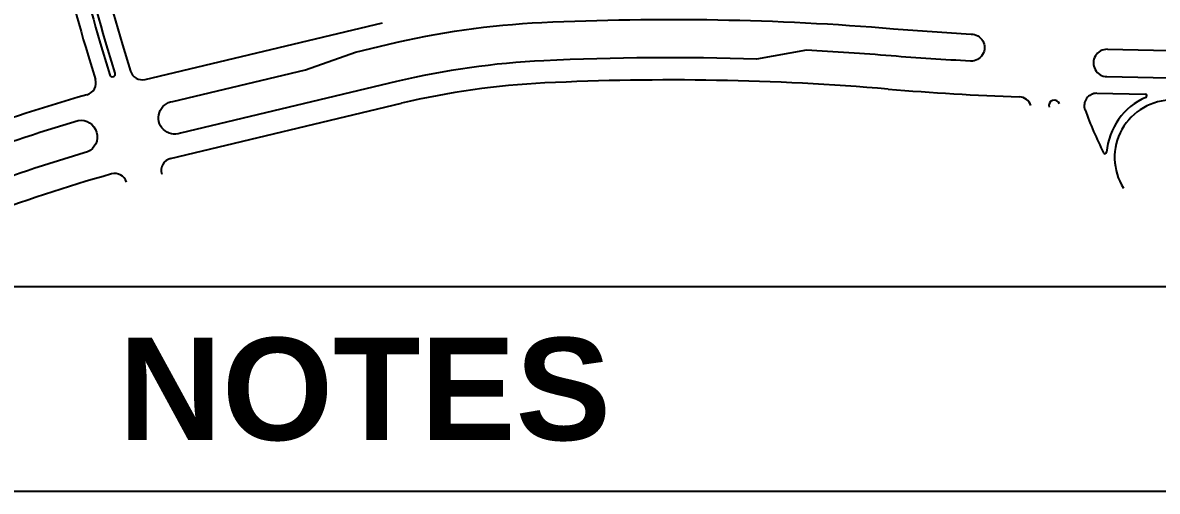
# Paper-space layout 'Layout1' of a CAD drawing. Extents: x 51 to 892, y -832 to -238.
# Drawn here: x 790.3 to 845.8, y -370.6 to -347.7 of the extents above; entities that cross this region are included whole.
import ezdxf
from ezdxf.enums import TextEntityAlignment as Align

# ---------------------------------------------------------------- set-up
doc = ezdxf.new("R2010")
doc.units = 0
doc.header["$LTSCALE"] = 10
doc.header["$MEASUREMENT"] = 0
for name, color, linetype in [('L-ANNO-KPLN', 254, 'Continuous'), ('L-ANNO-KPLN-HTCH', 135, 'Continuous'), ('X-TTBL-Arch$0$A-FRAME$0$A-NOTES', 7, 'Continuous')]:
    doc.layers.add(name, color=color, linetype=linetype)
doc.styles.add('X-TTBL-Arch$0$A-FRAME$0$Arial_B_4', font='arialbd.ttf', dxfattribs={"height": 3.044269})

# ---------------------------------------------------------------- blocks, each defined once
blk = doc.blocks.new('X-TTBL-Arch$0$A-FRAME')
at = {"layer": 'X-TTBL-Arch$0$A-FRAME$0$A-NOTES', "color": 1}
for points in [[(735.534, -360.579), (878.534, -360.579)], [(735.534, -370.579), (878.534, -370.579)]]:
    blk.add_lwpolyline(points, dxfattribs=at)
at = {"layer": 'X-TTBL-Arch$0$A-FRAME$0$A-NOTES', "color": 3, "style": 'X-TTBL-Arch$0$A-FRAME$0$Arial_B_4'}
blk.add_text('NOTES', height=5, dxfattribs=at).set_placement((807.034, -365.579), align=Align.MIDDLE_CENTER)
blk = doc.blocks.new('X-TTBL-Arch')
blk.add_blockref('X-TTBL-Arch$0$A-FRAME', (0, 0))
blk = doc.blocks.new('masterplan')
at = {"layer": 'L-ANNO-KPLN'}
for p, q in [((407988.612, 2905843.532), (408000.216, 2905846.302)), ((407987.51, 2905845.22), (407987.899, 2905843.941)), ((408035.656, 2905845.004), (408040.571, 2905844.913)), ((407985.826, 2905844.708), (407986.183, 2905843.533)), ((408035.631, 2905843.668), (408046.839, 2905843.46)), ((408035.139, 2905842.853), (408037.506, 2905842.809)), ((407989.861, 2905839.668), (408001.156, 2905842.364))]:
    blk.add_line(p, q, dxfattribs=at)
at = {"layer": 'L-ANNO-KPLN', "flags": 128}
for points in [[(407985.212, 2905851.206, 1), (407984.946, 2905851.151, 0.022284), (407986.538, 2905844.924), (407986.892, 2905843.758, 1), (407987.153, 2905843.837), (407986.798, 2905845.004, -0.022284), (407985.212, 2905851.206)], [(407989.969, 2905842.457), (407996.451, 2905844.005), (407998.906, 2905844.87), (408000.468, 2905845.243, -0.046615), (408008.009, 2905846.315, -0.032894), (408025.194, 2905846.01, 0.007257), (408028.99, 2905845.748, -1.015248), (408028.971, 2905844.428, -0.007358), (408025.083, 2905844.679, 0.008014), (408020.943, 2905844.959), (408018.511, 2905844.525, 0.020202), (408008.099, 2905844.445, 0.046615), (408000.903, 2905843.423), (407990.34, 2905840.901, -1.108075), (407989.969, 2905842.457)], [(407968.733, 2905835.513, 0.006602), (407970.695, 2905836.227), (407970.695, 2905836.227), (407979.408, 2905839.533), (407979.408, 2905839.533, -0.019354), (407985.346, 2905841.526, -0.877513), (407985.794, 2905839.99, 0.019346), (407979.976, 2905838.037), (407976.412, 2905836.685), (407973.729, 2905835.513)]]:
    blk.add_lwpolyline(points, format="xyb", dxfattribs=at)
at = {"layer": 'L-ANNO-KPLN'}
for centre, radius, start, end in [((408055.559, 2905865.892), 71.12, 191.63239, 196.89813), ((408055.559, 2905865.892), 72.88, 191.78238, 196.89813), ((408035.644, 2905844.336), 0.668, 88.9395, 268.9395), ((407988.473, 2905844.115), 0.6, 196.8981, 283.4269), ((407985.609, 2905843.358), 0.6, 285.8066, 16.8981), ((408009.974, 2905805.426), 37.976, 92.7513, 103.4269), ((408014.286, 2905715.69), 127.816, 85.21525, 92.75129), ((408008.115, 2905763.859), 82.024, 105.80656, 110.7742), ((408036.127, 2905976.617), 134.024, 265.21525, 267.96229), ((408031.34, 2905842.079), 0.6, 17.0826, 87.9623), ((408035.127, 2905842.253), 0.6, 88.9395, 199.9398), ((408038.811, 2905839.72), 3.2, 113.4679, 175.4704), ((408037.505, 2905842.729), 0.08, 293.4679, 88.9395), ((408033.059, 2905842.252), 0.268, 17.8225, 197.8225), ((408038.811, 2905839.72), 2.8, 88.9395, 212.4607), ((408052.966, 2905848.724), 19.576, 199.9398, 206.6509), ((408035.541, 2905839.979), 0.08, 206.6509, 355.4704), ((407990.001, 2905839.084), 0.6, 103.5388, 196.8981), ((408008.115, 2905763.859), 77.976, 105.73251, 110.7742), ((407987.135, 2905838.336), 0.6, 16.8981, 105.7325)]:
    blk.add_arc(centre, radius, start, end, dxfattribs=at)
blk = doc.blocks.new('*U44')
at = {"layer": 'L-ANNO-KPLN-HTCH'}
h = blk.add_hatch(dxfattribs=at)
h.set_pattern_fill('ANSI31', color=256, scale=0.5)
h.set_pattern_definition([(45, (0, 0), (-1.122532015, 1.122532015), [])])
edge = h.paths.add_edge_path()
edge.add_line((-3477.341, 26389.082), (-3476.697, 26391.235))
edge.add_arc((-3420.452, 26378.86), 57.59, 142.76277, 167.59155, ccw=False)
edge.add_arc((-3465.564, 26413.23), 0.88, 44.1439, 147.0093, ccw=False)
edge.add_line((-3464.932, 26413.842), (-3462.308, 26411.139))
edge.add_line((-3462.308, 26411.139), (-3460.8, 26409.501))
edge.add_line((-3460.8, 26409.501), (-3458.151, 26406.147))
edge.add_line((-3458.151, 26406.147), (-3456.786, 26404.333))
edge.add_line((-3456.786, 26404.333), (-3456.273, 26403.653))
edge.add_line((-3456.273, 26403.653), (-3454.614, 26401.086))
edge.add_line((-3454.614, 26401.086), (-3453.119, 26397.886))
edge.add_line((-3453.119, 26397.886), (-3451.681, 26393.152))
edge.add_line((-3451.681, 26393.152), (-3452.373, 26389.643))
edge.add_arc((-3440.729, 26421.871), 34.267, 250.1365, 256.5534)
edge.add_arc((-3452.89, 26371.949), 17.115, 62.1423, 75.8204, ccw=False)
edge.add_arc((-3335.491, 26392.602), 109.541, 182.88896, 188.62509)
edge.add_arc((-3444.404, 26376.082), 0.618, -72.3305, 8.6251, ccw=False)
edge.add_line((-3444.216, 26375.493), (-3448.091, 26374.259))
edge.add_line((-3448.091, 26374.259), (-3454.201, 26371.943))
edge.add_line((-3454.201, 26371.943), (-3460.487, 26369.41))
edge.add_line((-3460.487, 26369.41), (-3462.638, 26368.618))
edge.add_line((-3462.638, 26368.618), (-3466.676, 26367.246))
edge.add_line((-3466.676, 26367.246), (-3468.796, 26366.554))
edge.add_line((-3468.796, 26366.554), (-3478.863, 26363.268))
edge.add_arc((-3479.049, 26363.838), 0.6, 186.2487, 288.0782, ccw=False)
edge.add_arc((-3416.026, 26370.739), 64, 163.34497, 186.24867, ccw=False)
at = {"linetype": 'Continuous'}
blk.add_blockref('masterplan', (-411427.634, -2879476.938), dxfattribs=at)

psp = doc.layouts.get("Layout1")

# ---------------------------------------------------------------- block references
for name, p in [('X-TTBL-Arch', (0, 0)), ('*U44', (4235.308, -26717.052))]:
    psp.add_blockref(name, p)

doc.saveas('drawing.dxf')
